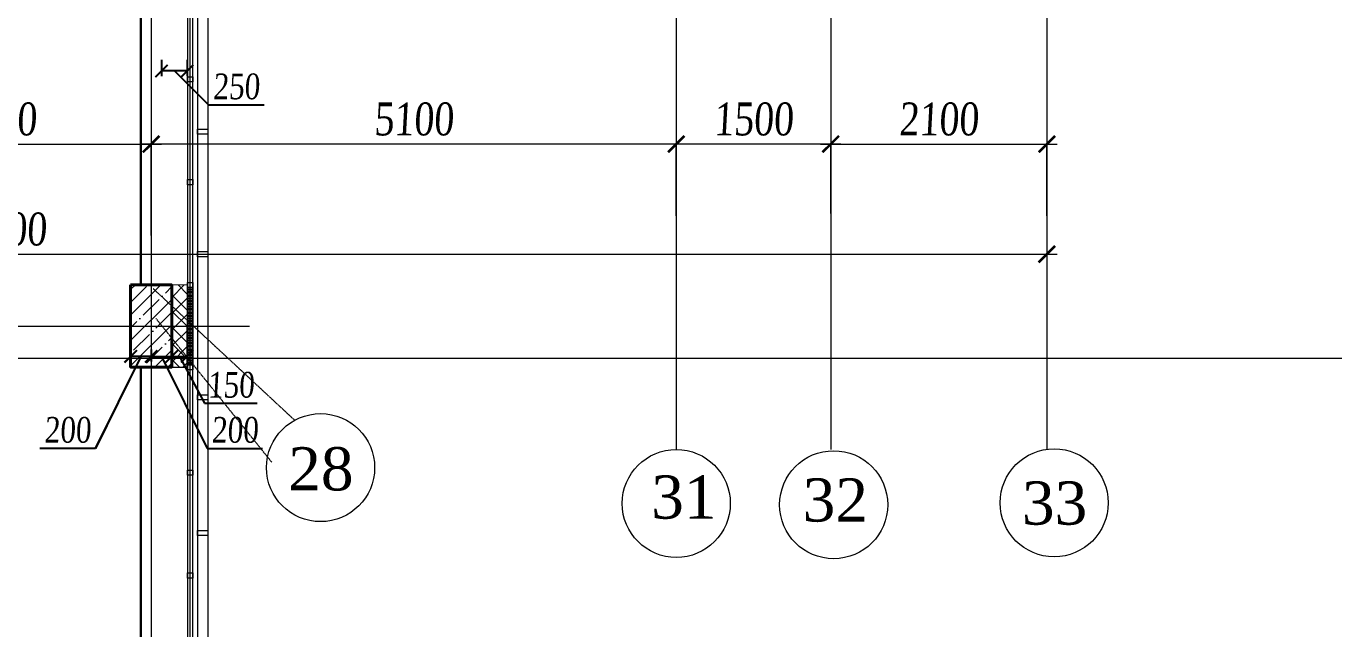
# Model space of a CAD drawing. Header units: inches. Extents: x -407541 to 6688123, y -998590 to 1205599.
# Drawn here: x 97189 to 109890, y 210193 to 216053 of the extents above; entities that cross this region are included whole.
import ezdxf

# ---------------------------------------------------------------- set-up
doc = ezdxf.new("R2010")
doc.units = ezdxf.units.IN
doc.header["$MEASUREMENT"] = 0
doc.linetypes.add('ACAD_ISO04W100', pattern=[30, 24, -3, 0, -3])
for name, color, linetype, lineweight in [('ВИТРАЖ', 145, 'Continuous', 9), ('МОНОЛИТ', 5, 'Continuous', 40), ('осевые о', 23, 'Continuous', 15), ('Осевые размеры', 172, 'Continuous', 5), ('Оси', 254, 'ACAD_ISO04W100', 5), ('размер внутр', 142, 'Continuous', 5), ('расстекловкаа', 155, 'Continuous', 5), ('Стенаgg', 7, 'Continuous', 13), ('Цоколь', 21, 'Continuous', 30), ('Штриховка', 7, 'Continuous', 9), ('штрихУТЕПЛИТ', 82, 'Continuous', 9)]:
    doc.layers.add(name, color=color, linetype=linetype, lineweight=lineweight)
doc.styles.get("Standard").update_dxf_attribs({"font": 'arial.ttf'})
doc.styles.add('STYLE2', font='times.ttf', dxfattribs={"width": 0.8, "oblique": 3})
doc.dimstyles.new('M -100(m)', dxfattribs={"dimtxt": 320, "dimasz": 160, "dimexe": 0, "dimexo": 0, "dimgap": 80, "dimtad": 1, "dimdec": 0, "dimrnd": 5, "dimtxsty": 'STYLE2', "dimblk": 'ARCHTICK', "dimcen": 50, "dimdle": 100, "dimclrd": 256, "dimclre": 256, "dimclrt": 256, "dimadec": 0, "dimazin": 0, "dimtfac": 1, "dimtdec": 0, "dimtmove": 1, "dimatfit": 3, "dimldrblk": 'DOT', "dimfxl": 1, "dimlwd": -1, "dimlwe": 5, "dimarcsym": 0})
doc.dimstyles.new('vnytren', dxfattribs={"dimtxt": 250, "dimasz": 120, "dimexe": 50, "dimexo": 0, "dimgap": 50, "dimtad": 1, "dimdec": 0, "dimzin": 0, "dimdsep": 46, "dimtxsty": 'STYLE2', "dimblk": 'ARCHTICK', "dimcen": 0, "dimadec": 0, "dimazin": 0, "dimtfac": 1, "dimtdec": 0, "dimtmove": 1, "dimatfit": 2, "dimldrblk": 'DOT', "dimfxl": 1, "dimtolj": 1, "dimtzin": 0, "dimarcsym": 0})

# ---------------------------------------------------------------- blocks, each defined once
blk = doc.blocks.new('_ARCHTICK')
at = {"color": 0, "linetype": 'ByBlock', "const_width": 0.15}
blk.add_lwpolyline([(-0.5, -0.5), (0.5, 0.5)], dxfattribs=at)
blk = doc.blocks.new('*D352')
at = {"layer": 'Осевые размеры', "ltscale": 1e-07, "transparency": 16777216}
blk.add_line((95303, 214906), (98503, 214906), dxfattribs=at)
at = {"layer": 'Осевые размеры', "lineweight": 5, "ltscale": 1e-07, "transparency": 16777216}
blk.add_line((98403, 214016), (98403, 214906), dxfattribs=at)
at = {"layer": 'Осевые размеры', "ltscale": 1e-07, "transparency": 16777216, "xscale": 160, "yscale": 160, "zscale": 160, "rotation": 180}
blk.add_blockref('_ARCHTICK', (95403, 214906), dxfattribs=at)
at = {"layer": 'Осевые размеры', "ltscale": 1e-07, "transparency": 16777216, "xscale": 160, "yscale": 160, "zscale": 160}
blk.add_blockref('_ARCHTICK', (98403, 214906), dxfattribs=at)
at = {"layer": 'Осевые размеры', "ltscale": 1e-07, "transparency": 16777216, "insert": (96903, 215148), "char_height": 320, "attachment_point": 5, "style": 'STYLE2'}
blk.add_mtext('3000', dxfattribs=at)
blk = doc.blocks.new('_Dot')
at = {"color": 0, "linetype": 'ByBlock', "lineweight": -2}
blk.add_line((-0.5, 0), (-1, 0), dxfattribs=at)
at = {"color": 0, "linetype": 'ByBlock', "const_width": 0.5}
blk.add_lwpolyline([(-0.25, 0, 1), (0.25, 0, 1)], format="xyb", close=True, dxfattribs=at)
blk = doc.blocks.new('*D353')
at = {"layer": 'Осевые размеры', "lineweight": 5, "ltscale": 1e-07, "transparency": 16777216}
for p, q in [((107103, 214906), (107103, 213836)), ((86703, 214414), (86703, 213836))]:
    blk.add_line(p, q, dxfattribs=at)
at = {"layer": 'Осевые размеры', "ltscale": 1e-07, "transparency": 16777216}
blk.add_line((86603, 213836), (107203, 213836), dxfattribs=at)
at = {"layer": 'Осевые размеры', "ltscale": 1e-07, "transparency": 16777216, "xscale": 160, "yscale": 160, "zscale": 160, "rotation": 180}
blk.add_blockref('_ARCHTICK', (86703, 213836), dxfattribs=at)
at = {"layer": 'Осевые размеры', "ltscale": 1e-07, "transparency": 16777216, "xscale": 160, "yscale": 160, "zscale": 160}
blk.add_blockref('_ARCHTICK', (107103, 213836), dxfattribs=at)
at = {"layer": 'Осевые размеры', "ltscale": 1e-07, "transparency": 16777216, "insert": (96903, 214078), "char_height": 320, "attachment_point": 5, "style": 'STYLE2'}
blk.add_mtext('20400', dxfattribs=at)
blk = doc.blocks.new('*D356')
at = {"layer": 'Осевые размеры', "ltscale": 1e-07, "transparency": 16777216}
blk.add_line((103603, 214906), (98303, 214906), dxfattribs=at)
at = {"layer": 'Осевые размеры', "lineweight": 5, "ltscale": 1e-07, "transparency": 16777216}
for p, q in [((98403, 214138), (98403, 214906)), ((103503, 214207), (103503, 214906))]:
    blk.add_line(p, q, dxfattribs=at)
at = {"layer": 'Осевые размеры', "ltscale": 1e-07, "transparency": 16777216, "xscale": 160, "yscale": 160, "zscale": 160, "rotation": 180}
blk.add_blockref('_ARCHTICK', (98403, 214906), dxfattribs=at)
at = {"layer": 'Осевые размеры', "ltscale": 1e-07, "transparency": 16777216, "xscale": 160, "yscale": 160, "zscale": 160}
blk.add_blockref('_ARCHTICK', (103503, 214906), dxfattribs=at)
at = {"layer": 'Осевые размеры', "ltscale": 1e-07, "transparency": 16777216, "insert": (100953, 215148), "char_height": 320, "attachment_point": 5, "style": 'STYLE2'}
blk.add_mtext('5100', dxfattribs=at)
blk = doc.blocks.new('*D357')
at = {"layer": 'Осевые размеры', "ltscale": 1e-07, "transparency": 16777216}
blk.add_line((105103, 214906), (103403, 214906), dxfattribs=at)
at = {"layer": 'Осевые размеры', "lineweight": 5, "ltscale": 1e-07, "transparency": 16777216}
for p, q in [((103503, 214207), (103503, 214906)), ((105003, 214230), (105003, 214906))]:
    blk.add_line(p, q, dxfattribs=at)
at = {"layer": 'Осевые размеры', "ltscale": 1e-07, "transparency": 16777216, "xscale": 160, "yscale": 160, "zscale": 160, "rotation": 180}
blk.add_blockref('_ARCHTICK', (103503, 214906), dxfattribs=at)
at = {"layer": 'Осевые размеры', "ltscale": 1e-07, "transparency": 16777216, "xscale": 160, "yscale": 160, "zscale": 160}
blk.add_blockref('_ARCHTICK', (105003, 214906), dxfattribs=at)
at = {"layer": 'Осевые размеры', "ltscale": 1e-07, "transparency": 16777216, "insert": (104253, 215148), "char_height": 320, "attachment_point": 5, "style": 'STYLE2'}
blk.add_mtext('1500', dxfattribs=at)
blk = doc.blocks.new('*D359')
at = {"layer": 'Осевые размеры', "ltscale": 1e-07, "transparency": 16777216}
blk.add_line((104903, 214906), (107203, 214906), dxfattribs=at)
at = {"layer": 'Осевые размеры', "lineweight": 5, "ltscale": 1e-07, "transparency": 16777216}
for p, q in [((105003, 214230), (105003, 214906)), ((107103, 214207), (107103, 214906))]:
    blk.add_line(p, q, dxfattribs=at)
at = {"layer": 'Осевые размеры', "ltscale": 1e-07, "transparency": 16777216, "xscale": 160, "yscale": 160, "zscale": 160, "rotation": 180}
blk.add_blockref('_ARCHTICK', (105003, 214906), dxfattribs=at)
at = {"layer": 'Осевые размеры', "ltscale": 1e-07, "transparency": 16777216, "xscale": 160, "yscale": 160, "zscale": 160}
blk.add_blockref('_ARCHTICK', (107103, 214906), dxfattribs=at)
at = {"layer": 'Осевые размеры', "ltscale": 1e-07, "transparency": 16777216, "insert": (106053, 215148), "char_height": 320, "attachment_point": 5, "style": 'STYLE2'}
blk.add_mtext('2100', dxfattribs=at)
blk = doc.blocks.new('*D3503')
at = {"layer": 'размер внутр', "color": 0, "lineweight": -2, "transparency": 16777216}
for p, q in [((98404, 212909), (98404, 212792)), ((98603, 212909), (98603, 212792)), ((98404, 212842), (98603, 212842)), ((98503, 212842), (98946, 211948)), ((98946, 211948), (99485, 211948))]:
    blk.add_line(p, q, dxfattribs=at)
at = {"layer": 'размер внутр', "color": 0, "lineweight": -2, "transparency": 16777216, "xscale": 120, "yscale": 120, "zscale": 120, "rotation": 180}
blk.add_blockref('_ARCHTICK', (98404, 212842), dxfattribs=at)
at = {"layer": 'размер внутр', "color": 0, "lineweight": -2, "transparency": 16777216, "xscale": 120, "yscale": 120, "zscale": 120}
blk.add_blockref('_ARCHTICK', (98603, 212842), dxfattribs=at)
at = {"layer": 'размер внутр', "color": 0, "transparency": 16777216, "insert": (99216, 212126), "char_height": 250, "attachment_point": 5, "style": 'STYLE2'}
blk.add_mtext('\\A1;200', dxfattribs=at)
blk = doc.blocks.new('*D3504')
at = {"layer": 'размер внутр', "color": 0, "lineweight": -2, "transparency": 16777216}
for p, q in [((98603, 213133), (98603, 212792)), ((98753, 212998), (98753, 212792)), ((98603, 212842), (98753, 212842)), ((98678, 212842), (98922, 212387)), ((98922, 212387), (99432, 212387))]:
    blk.add_line(p, q, dxfattribs=at)
at = {"layer": 'размер внутр', "color": 0, "lineweight": -2, "transparency": 16777216, "xscale": 120, "yscale": 120, "zscale": 120, "rotation": 180}
blk.add_blockref('_ARCHTICK', (98603, 212842), dxfattribs=at)
at = {"layer": 'размер внутр', "color": 0, "lineweight": -2, "transparency": 16777216, "xscale": 120, "yscale": 120, "zscale": 120}
blk.add_blockref('_ARCHTICK', (98753, 212842), dxfattribs=at)
at = {"layer": 'размер внутр', "color": 0, "transparency": 16777216, "insert": (99177, 212564), "char_height": 250, "attachment_point": 5, "style": 'STYLE2'}
blk.add_mtext('\\A1;150', dxfattribs=at)
blk = doc.blocks.new('*D3502')
at = {"layer": 'размер внутр', "color": 0, "lineweight": -2, "transparency": 16777216}
for p, q in [((98503, 215725), (98503, 215567)), ((98753, 215725), (98753, 215567)), ((98753, 215617), (98503, 215617)), ((98628, 215617), (98960, 215288)), ((98960, 215288), (99499, 215288))]:
    blk.add_line(p, q, dxfattribs=at)
at = {"layer": 'размер внутр', "color": 0, "lineweight": -2, "transparency": 16777216, "xscale": 120, "yscale": 120, "zscale": 120, "rotation": 180}
blk.add_blockref('_ARCHTICK', (98503, 215617), dxfattribs=at)
at = {"layer": 'размер внутр', "color": 0, "lineweight": -2, "transparency": 16777216, "xscale": 120, "yscale": 120, "zscale": 120}
blk.add_blockref('_ARCHTICK', (98753, 215617), dxfattribs=at)
at = {"layer": 'размер внутр', "color": 0, "transparency": 16777216, "insert": (99230, 215465), "char_height": 250, "attachment_point": 5, "style": 'STYLE2'}
blk.add_mtext('\\A1;250', dxfattribs=at)
blk = doc.blocks.new('PEREXOD1')
at = {"layer": 'Стенаgg'}
for p, q in [((16854, 217476), (16854, 191050)), ((16954, 217476), (16954, 191050))]:
    blk.add_line(p, q, dxfattribs=at)
at = {"layer": 'Штриховка'}
for points in [[(16954, 215052), (16854, 215052), (16854, 215002), (16954, 215002)], [(16954, 213861), (16854, 213861), (16854, 213811), (16954, 213811)], [(16954, 212468), (16854, 212468), (16854, 212418), (16954, 212418)], [(16954, 211150), (16854, 211150), (16854, 211100), (16954, 211100)]]:
    blk.add_lwpolyline(points, close=True, dxfattribs=at)
blk = doc.blocks.new('A$C30EB570C')
at = {"layer": 'расстекловкаа'}
for points in [[(5950, 2634), (6000, 2634), (6000, 2584), (5950, 2584), (5950, 2634)], [(6950, 2634), (7000, 2634), (7000, 2584), (6950, 2584), (6950, 2634)], [(7974, 2634), (8024, 2634), (8024, 2584), (7974, 2584), (7974, 2634)], [(8774, 2634), (8824, 2634), (8824, 2584), (8774, 2584), (8774, 2634)], [(9774, 2634), (9824, 2634), (9824, 2584), (9774, 2584), (9774, 2634)], [(10774, 2634), (10824, 2634), (10824, 2584), (10774, 2584), (10774, 2634)]]:
    blk.add_lwpolyline(points, dxfattribs=at)
blk = doc.blocks.new('*D3524')
at = {"layer": 'размер внутр', "color": 0, "lineweight": -2, "transparency": 16777216}
for p, q in [((98203, 212909), (98203, 212792)), ((98403, 212909), (98403, 212792)), ((98303, 212842), (97860, 211948)), ((98403, 212842), (98203, 212842)), ((97860, 211948), (97321, 211948))]:
    blk.add_line(p, q, dxfattribs=at)
at = {"layer": 'размер внутр', "color": 0, "lineweight": -2, "transparency": 16777216, "xscale": 120, "yscale": 120, "zscale": 120, "rotation": 180}
blk.add_blockref('_ARCHTICK', (98203, 212842), dxfattribs=at)
at = {"layer": 'размер внутр', "color": 0, "lineweight": -2, "transparency": 16777216, "xscale": 120, "yscale": 120, "zscale": 120}
blk.add_blockref('_ARCHTICK', (98403, 212842), dxfattribs=at)
at = {"layer": 'размер внутр', "color": 0, "transparency": 16777216, "insert": (97591, 212126), "char_height": 250, "attachment_point": 5, "style": 'STYLE2'}
blk.add_mtext('\\A1;200', dxfattribs=at)
blk = doc.blocks.new('*D3706')
at = {"layer": 'Осевые размеры', "ltscale": 1e-07, "transparency": 16777216}
blk.add_line((95303, 214906), (98503, 214906), dxfattribs=at)
at = {"layer": 'Осевые размеры', "lineweight": 5, "ltscale": 1e-07, "transparency": 16777216}
blk.add_line((98403, 214016), (98403, 214906), dxfattribs=at)
at = {"layer": 'Осевые размеры', "ltscale": 1e-07, "transparency": 16777216, "xscale": 160, "yscale": 160, "zscale": 160, "rotation": 180}
blk.add_blockref('_ARCHTICK', (95403, 214906), dxfattribs=at)
at = {"layer": 'Осевые размеры', "ltscale": 1e-07, "transparency": 16777216, "xscale": 160, "yscale": 160, "zscale": 160}
blk.add_blockref('_ARCHTICK', (98403, 214906), dxfattribs=at)
at = {"layer": 'Осевые размеры', "ltscale": 1e-07, "transparency": 16777216, "insert": (96903, 215148), "char_height": 320, "attachment_point": 5, "style": 'STYLE2'}
blk.add_mtext('3000', dxfattribs=at)
blk = doc.blocks.new('*D3711')
at = {"layer": 'размер внутр', "color": 0, "lineweight": -2, "transparency": 16777216}
for p, q in [((98204, 212909), (98204, 212792)), ((98403, 212909), (98403, 212792)), ((98304, 212842), (97861, 211948)), ((98403, 212842), (98204, 212842)), ((97861, 211948), (97322, 211948))]:
    blk.add_line(p, q, dxfattribs=at)
at = {"layer": 'размер внутр', "color": 0, "lineweight": -2, "transparency": 16777216, "xscale": 120, "yscale": 120, "zscale": 120, "rotation": 180}
blk.add_blockref('_ARCHTICK', (98204, 212842), dxfattribs=at)
at = {"layer": 'размер внутр', "color": 0, "lineweight": -2, "transparency": 16777216, "xscale": 120, "yscale": 120, "zscale": 120}
blk.add_blockref('_ARCHTICK', (98403, 212842), dxfattribs=at)
at = {"layer": 'размер внутр', "color": 0, "transparency": 16777216, "insert": (97591, 212126), "char_height": 250, "attachment_point": 5, "style": 'STYLE2'}
blk.add_mtext('\\A1;200', dxfattribs=at)
blk = doc.blocks.new('*D3712')
at = {"layer": 'размер внутр', "color": 0, "lineweight": -2, "transparency": 16777216}
for p, q in [((98403, 212909), (98403, 212792)), ((98603, 212909), (98603, 212792)), ((98403, 212842), (98603, 212842)), ((98503, 212842), (98946, 211948)), ((98946, 211948), (99485, 211948))]:
    blk.add_line(p, q, dxfattribs=at)
at = {"layer": 'размер внутр', "color": 0, "lineweight": -2, "transparency": 16777216, "xscale": 120, "yscale": 120, "zscale": 120, "rotation": 180}
blk.add_blockref('_ARCHTICK', (98403, 212842), dxfattribs=at)
at = {"layer": 'размер внутр', "color": 0, "lineweight": -2, "transparency": 16777216, "xscale": 120, "yscale": 120, "zscale": 120}
blk.add_blockref('_ARCHTICK', (98603, 212842), dxfattribs=at)
at = {"layer": 'размер внутр', "color": 0, "transparency": 16777216, "insert": (99216, 212126), "char_height": 250, "attachment_point": 5, "style": 'STYLE2'}
blk.add_mtext('\\A1;200', dxfattribs=at)
blk = doc.blocks.new('*D3713')
at = {"layer": 'размер внутр', "color": 0, "lineweight": -2, "transparency": 16777216}
for p, q in [((98603, 213133), (98603, 212792)), ((98753, 212998), (98753, 212792)), ((98603, 212842), (98753, 212842)), ((98678, 212842), (98921, 212387)), ((98921, 212387), (99432, 212387))]:
    blk.add_line(p, q, dxfattribs=at)
at = {"layer": 'размер внутр', "color": 0, "lineweight": -2, "transparency": 16777216, "xscale": 120, "yscale": 120, "zscale": 120, "rotation": 180}
blk.add_blockref('_ARCHTICK', (98603, 212842), dxfattribs=at)
at = {"layer": 'размер внутр', "color": 0, "lineweight": -2, "transparency": 16777216, "xscale": 120, "yscale": 120, "zscale": 120}
blk.add_blockref('_ARCHTICK', (98753, 212842), dxfattribs=at)
at = {"layer": 'размер внутр', "color": 0, "transparency": 16777216, "insert": (99177, 212564), "char_height": 250, "attachment_point": 5, "style": 'STYLE2'}
blk.add_mtext('\\A1;150', dxfattribs=at)
blk = doc.blocks.new('*D3716')
at = {"layer": 'размер внутр', "color": 0, "lineweight": -2, "transparency": 16777216}
for p, q in [((98503, 215725), (98503, 215567)), ((98753, 215725), (98753, 215567)), ((98753, 215617), (98503, 215617)), ((98628, 215617), (98960, 215288)), ((98960, 215288), (99499, 215288))]:
    blk.add_line(p, q, dxfattribs=at)
at = {"layer": 'размер внутр', "color": 0, "lineweight": -2, "transparency": 16777216, "xscale": 120, "yscale": 120, "zscale": 120, "rotation": 180}
blk.add_blockref('_ARCHTICK', (98503, 215617), dxfattribs=at)
at = {"layer": 'размер внутр', "color": 0, "lineweight": -2, "transparency": 16777216, "xscale": 120, "yscale": 120, "zscale": 120}
blk.add_blockref('_ARCHTICK', (98753, 215617), dxfattribs=at)
at = {"layer": 'размер внутр', "color": 0, "transparency": 16777216, "insert": (99230, 215465), "char_height": 250, "attachment_point": 5, "style": 'STYLE2'}
blk.add_mtext('\\A1;250', dxfattribs=at)

msp = doc.modelspace()

# ---------------------------------------------------------------- hatches: boundary and pattern name
at = {"layer": 'Штриховка'}
h = msp.add_hatch(dxfattribs=at)
h.set_pattern_fill('ANSI35', color=256, scale=700, style=0)
h.set_pattern_definition([(45, (77999.91, -3e-10), (-123.74369, 123.74369), []), (45, (78123.66, -3e-10), (-123.74369, 123.74369), [218.75, -43.75, 0, -43.75])])
h.paths.add_polyline_path([(95203.3, 213537.2), (95603.3, 213537.2), (95603.3, 212737.2), (95203.3, 212737.2)])
h.paths.add_polyline_path([(98203.3, 213537.2), (98603.3, 213537.2), (98603.3, 212737.2), (98203.3, 212737.2)])
h = msp.add_hatch(dxfattribs=at)
h.set_pattern_fill('ANSI35', color=256, scale=700, style=0)
h.set_pattern_definition([(45, (78000, 0), (-123.74369, 123.74369), []), (45, (78123.74, 0), (-123.74369, 123.74369), [218.75, -43.75, 0, -43.75])])
h.paths.add_polyline_path([(95203.4, 213537.2), (95603.4, 213537.2), (95603.4, 212737.2), (95203.4, 212737.2)])
h.paths.add_polyline_path([(98203.4, 213537.2), (98603.4, 213537.2), (98603.4, 212737.2), (98203.4, 212737.2)])
h = msp.add_hatch(dxfattribs=at)
h.set_pattern_fill('ANSI31', color=256, scale=120, angle=315, style=0)
h.set_pattern_definition([(0, (81753.718, 0), (4e-15, 15), [])])
h.paths.add_polyline_path([(98757.1, 201462.1), (98807.1, 201462.1), (98807.1, 202412.2), (98757.1, 202412.2)])
h.paths.add_polyline_path([(98757.1, 208009.6), (98807.1, 208009.6), (98807.1, 207061.5), (98757.1, 207061.5)])
h.paths.add_polyline_path([(98757.1, 195960.6), (98807.1, 195960.6), (98807.1, 196710.6), (98757.1, 196710.6)])
h.paths.add_polyline_path([(98757.1, 213510.9), (98807.1, 213510.9), (98807.1, 212760.9), (98757.1, 212760.9)])
h = msp.add_hatch(dxfattribs=at)
h.set_pattern_fill('ANSI31', color=256, scale=120, angle=315, style=0)
h.set_pattern_definition([(0, (81753.83, 2e-09), (4e-15, 15), [])])
h.paths.add_polyline_path([(98757.2, 201462.1), (98807.2, 201462.1), (98807.2, 202412.2), (98757.2, 202412.2)])
h.paths.add_polyline_path([(98757.2, 208009.6), (98807.2, 208009.6), (98807.2, 207061.5), (98757.2, 207061.5)])
h.paths.add_polyline_path([(98757.2, 195960.6), (98807.2, 195960.6), (98807.2, 196710.6), (98757.2, 196710.6)])
h.paths.add_polyline_path([(98757.2, 213510.9), (98807.2, 213510.9), (98807.2, 212760.9), (98757.2, 212760.9)])
at = {"layer": 'штрихУТЕПЛИТ'}
h = msp.add_hatch(dxfattribs=at)
h.set_pattern_fill('ANSI37', color=256, scale=35, style=0)
h.set_pattern_definition([(45, (-6243588.84, 1660741.61), (-78.577241, 78.577241), []), (135, (-6243588.84, 1660741.61), (-78.577241, -78.577241), [])])
h.paths.add_polyline_path([(98757.1, 213535.9), (98603.4, 213537.2), (98603.4, 212737.2), (98753, 212737.2)])

# ---------------------------------------------------------------- linework, layer by layer
at = {"layer": 'ВИТРАЖ', "ltscale": 0.1}
for p, q in [((98757.5, 191049.9), (98757.5, 217526.4)), ((98782.5, 191049.9), (98782.5, 217526.4)), ((98807.5, 191049.9), (98807.5, 217526.4))]:
    msp.add_line(p, q, dxfattribs=at)
at = {"layer": 'МОНОЛИТ'}
for points in [[(98203.3, 213537.2), (98603.3, 213537.2), (98603.3, 212737.2), (98203.3, 212737.2)], [(98203.4, 213537.2), (98603.4, 213537.2), (98603.4, 212737.2), (98203.4, 212737.2)]]:
    msp.add_lwpolyline(points, close=True, dxfattribs=at)
at = {"layer": 'осевые о'}
for centre in [(100048.5, 211760.3), (103503.2, 211412.2), (105032.1, 211399.8), (107173.7, 211418.4)]:
    msp.add_circle(centre, 525, dxfattribs=at)
at = {"layer": 'Оси', "ltscale": 0.3}
for p, q in [((98403.4, 278737.2), (98403.4, 186893.5)), ((105003.2, 252437.2), (105003.2, 211937.2)), ((107103.2, 230937.2), (107103.2, 211937.2)), ((103503.2, 222737.2), (103503.2, 211937.2)), ((99796.8, 212221.1), (98422.8, 213500)), ((94229.8, 213137.2), (99357.9, 213137.2)), ((99573.5, 211813.9), (98449.3, 213210.8)), ((79503.2, 212826), (114186.8, 212826))]:
    msp.add_line(p, q, dxfattribs=at)
at = {"layer": 'Цоколь', "ltscale": 0.1}
for points in [[(98503.4, 218187.2), (98303.4, 218187.2), (98303.4, 213537.2), (98503.4, 213537.2)], [(98503.2, 212737.2), (98303.2, 212737.2), (98303.2, 196737.2), (98503.2, 196737.2)]]:
    msp.add_lwpolyline(points, dxfattribs=at)
at = {"layer": 'Штриховка'}
msp.add_lwpolyline([(98757.1, 213510.9), (98807.1, 213510.9), (98807.1, 212760.9), (98757.1, 212760.9)], close=True, dxfattribs=at)
at = {"layer": 'штрихУТЕПЛИТ'}
msp.add_lwpolyline([(98757.1, 213535.9), (98603.4, 213537.2), (98603.4, 212737.2), (98753, 212737.2)], close=True, dxfattribs=at)

# ---------------------------------------------------------------- block references
at = {"layer": 'Штриховка', "xscale": -1}
msp.add_blockref('PEREXOD1', (115806.8, 0), dxfattribs=at)
at = {"layer": 'Штриховка', "rotation": 90}
msp.add_blockref('A$C30EB570C', (101391.2, 204737.2), dxfattribs=at)

# ---------------------------------------------------------------- texts
at = {"layer": 'осевые о', "char_height": 420, "width": 3713.237, "attachment_point": 1}
for s, insert in [('{\\fTimes New Roman|b0|i0|c204|p18;28}', (99734.2, 211959)), ('{\\fTimes New Roman|b0|i0|c204|p18;31}', (103260.1, 211684.8)), ('{\\fTimes New Roman|b0|i0|c204|p18;32}', (104731.2, 211656.4)), ('{\\fTimes New Roman|b0|i0|c204|p18;33}', (106860.8, 211626.5))]:
    msp.add_mtext(s, dxfattribs=dict(at, insert=insert))

# ---------------------------------------------------------------- dimensions: what is measured, and where the dimension line sits
at = {"layer": 'Осевые размеры', "ltscale": 1e-07}
for base, p1, p2, picture, middle in [((98403.3, 214905.5), (95403.3, 214905.5), (98403.3, 214015.5), '*D352', (96903.3, 215148.3)), ((98403.3, 214905.5), (95403.4, 214905.5), (98403.3, 214015.5), '*D3706', (96903.4, 215148.3)), ((107103.3, 214905.5), (105003.2, 214229.6), (107103.3, 214206.8), '*D359', (106053.2, 215148.3)), ((107103.3, 213835.5), (86703.3, 214414.4), (107103.3, 214905.5), '*D353', (96903.3, 214078.3))]:
    dim = msp.add_linear_dim(base=base, p1=p1, p2=p2, dimstyle='M -100(m)', dxfattribs=at)
    dim.commit()
    dim.dimension.update_dxf_attribs({"geometry": picture, "text_midpoint": middle})
for base, p1, p2, picture, middle in [((98403.3, 214905.5), (103503.3, 214206.8), (98403.3, 214138.3), '*D356', (100953.3, 215148.3)), ((103503.3, 214905.5), (105003.2, 214229.6), (103503.3, 214206.8), '*D357', (104253.2, 215148.3))]:
    dim = msp.add_linear_dim(base=base, p1=p1, p2=p2, angle=180, dimstyle='M -100(m)', dxfattribs=at)
    dim.commit()
    dim.dimension.update_dxf_attribs({"geometry": picture, "text_midpoint": middle})
at = {"layer": 'размер внутр'}
for base, p1, p2, angle, picture, middle in [((98503.2, 215617.3), (98753, 215725), (98503.2, 215725), 180, '*D3716', (99010.1, 215288)), ((98503.4, 215617.3), (98753.1, 215725), (98503.4, 215725), 180, '*D3502', (99010.2, 215288)), ((98753.1, 212841.6), (98603.1, 213133.4), (98753.1, 212997.7), 180, '*D3713', (98971.5, 212386.7)), ((98753.2, 212841.6), (98603.2, 213133.4), (98753.2, 212997.7), 180, '*D3504', (98971.6, 212386.7)), ((98203.3, 212842.1), (98403, 212908.7), (98203.3, 212908.7), 180, '*D3524', (97810.3, 211948.5)), ((98203.8, 212842.1), (98403.5, 212908.7), (98203.8, 212908.7), 180, '*D3711', (97810.8, 211948.5)), ((98603.2, 212842.1), (98403.6, 212908.7), (98603.2, 212908.7), 0, '*D3503', (98996.2, 211948.5))]:
    dim = msp.add_linear_dim(base=base, p1=p1, p2=p2, angle=angle, dimstyle='vnytren', dxfattribs=at)
    dim.commit()
    dim.dimension.update_dxf_attribs({"geometry": picture, "text_midpoint": middle, "dimtype": 160})
dim = msp.add_linear_dim(base=(98603.1, 212842.1), p1=(98403.5, 212908.7), p2=(98603.1, 212908.7), dimstyle='vnytren', dxfattribs=at)
dim.commit()
dim.dimension.update_dxf_attribs({"geometry": '*D3712', "text_midpoint": (98996.1, 211948.5), "dimtype": 160})

doc.saveas('drawing.dxf')
